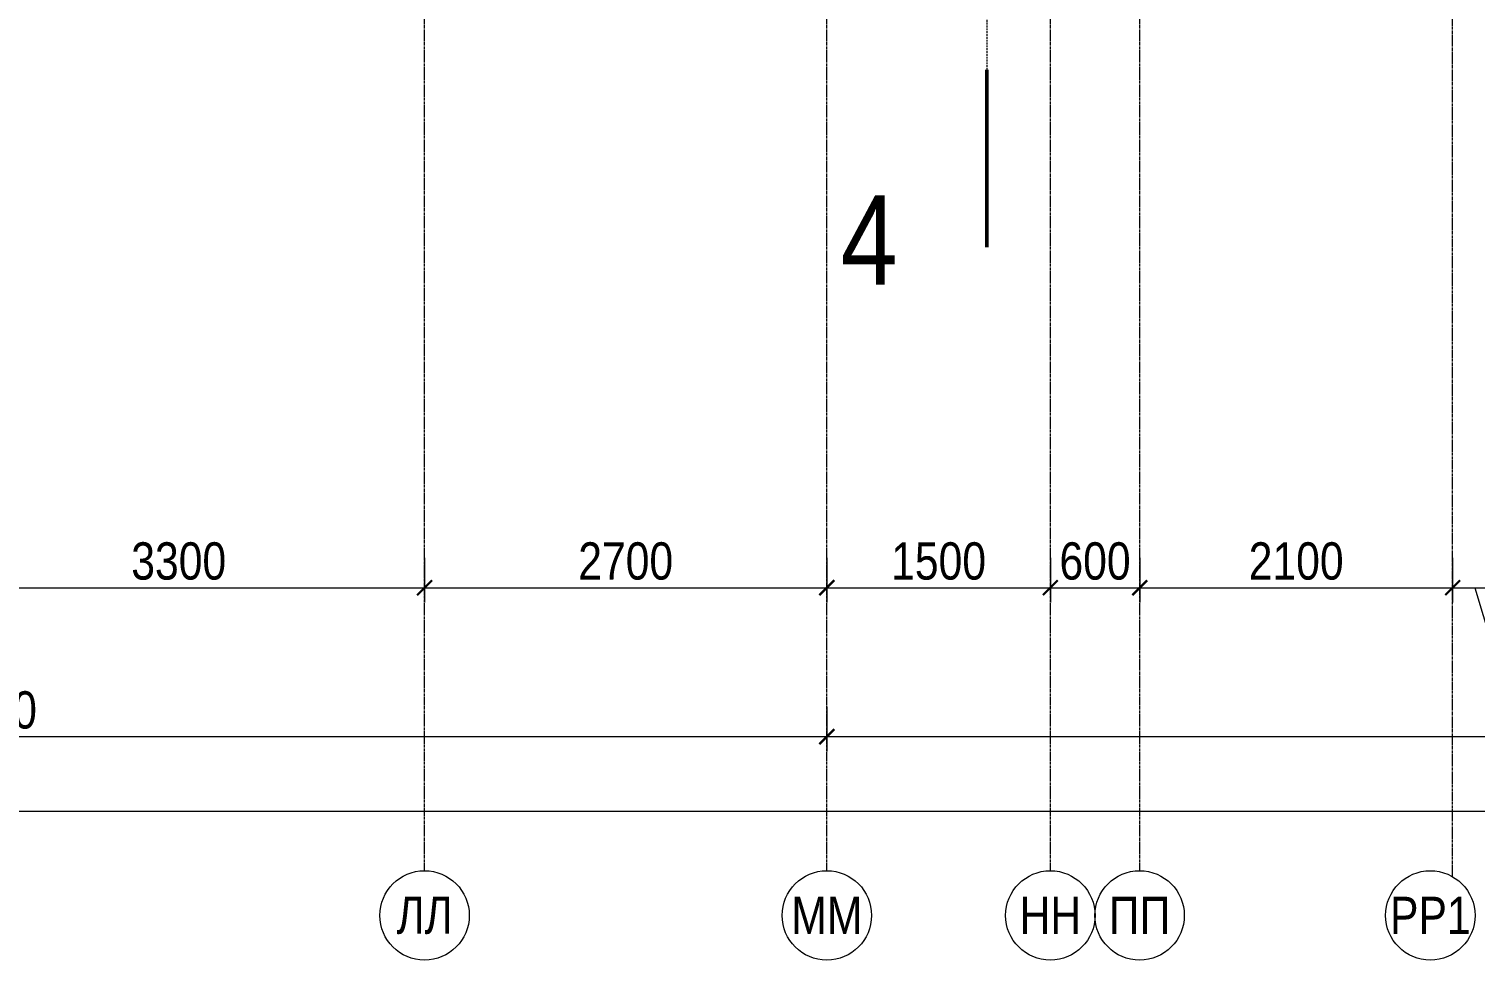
# Model space of a CAD drawing. Header units: millimetres. Extents: x -65509 to 912790, y 446 to 713294.
# Drawn here: x 206542 to 216248, y 288522 to 294773 of the extents above; entities that cross this region are included whole.
import ezdxf
from ezdxf.enums import TextEntityAlignment as Align

# ---------------------------------------------------------------- set-up
doc = ezdxf.new("R2010")
doc.units = ezdxf.units.MM
doc.linetypes.add('CENTER2', pattern=[28.575, 19.05, -3.175, 3.175, -3.175])
doc.linetypes.add('DASHED', pattern=[19.05, 12.7, -6.35])
doc.layers.get('Defpoints').update_dxf_attribs({"color": 250})
for name, color, linetype, lineweight in [('АР_Разрезы марка', 7, 'Continuous', 13), ('РД_Оси_100', 250, 'Continuous', 0), ('РД_Оси_размер', 250, 'Continuous', 0)]:
    doc.layers.add(name, color=color, linetype=linetype, lineweight=lineweight)
doc.styles.add('style1', font='ARIALN.TTF')
doc.styles.add('ккк', font='isocpeur.ttf', dxfattribs={"width": 0.85, "oblique": 15})
doc.dimstyles.new('Dim100_ареал', dxfattribs={"dimscale": 100, "dimtxt": 2.5, "dimasz": 1, "dimexe": 1, "dimexo": 1, "dimgap": 0.5, "dimtad": 1, "dimzin": 12, "dimdsep": 46, "dimtxsty": 'style1', "dimblk": 'ARCHTICK', "dimcen": 1, "dimdle": 1, "dimclrd": 256, "dimclre": 256, "dimaunit": 1, "dimadec": 0, "dimazin": 3, "dimtfac": 1, "dimtmove": 1, "dimatfit": 3, "dimldrblk": 'OPEN30', "dimfxl": 4, "dimfxlon": 1, "dimtolj": 1, "dimtzin": 0, "dimlwd": 9, "dimlwe": 9, "dimarcsym": 0})

# ---------------------------------------------------------------- blocks, each defined once
blk = doc.blocks.new('A-iden')
at = {"linetype": 'Continuous', "lineweight": 5}
blk.add_circle((0, -4), 3, dxfattribs=at)
at = {"color": 0, "linetype": 'Continuous', "lineweight": 20, "style": 'ккк', "width": 0.85}
blk.add_attdef('ID', text='', height=8, dxfattribs=at).set_placement((0.314, -3.853), align=Align.MIDDLE_CENTER)
blk = doc.blocks.new('_ArchTick')
at = {"color": 0, "linetype": 'ByBlock', "const_width": 0.15}
blk.add_lwpolyline([(-0.5, -0.5), (0.5, 0.5)], dxfattribs=at)
blk = doc.blocks.new('*D321')
at = {"layer": 'Defpoints', "color": 0, "transparency": 16777216}
for p in [(88500, -3255), (91800, -3255), (91800, -4255)]:
    blk.add_point(p, dxfattribs=at)
at = {"layer": 'РД_Оси_размер', "color": 0, "lineweight": 5, "transparency": 16777216}
for p, q in [((88500, -4055), (88500, -4355)), ((91800, -4055), (91800, -4355)), ((88400, -4255), (91900, -4255))]:
    blk.add_line(p, q, dxfattribs=at)
at = {"layer": 'РД_Оси_размер', "color": 0, "lineweight": 5, "transparency": 16777216, "xscale": 100, "yscale": 100, "zscale": 100, "rotation": 180}
blk.add_blockref('_ArchTick', (88500, -4255), dxfattribs=at)
at = {"layer": 'РД_Оси_размер', "color": 0, "lineweight": 5, "transparency": 16777216, "xscale": 100, "yscale": 100, "zscale": 100}
blk.add_blockref('_ArchTick', (91800, -4255), dxfattribs=at)
at = {"layer": 'РД_Оси_размер', "color": 0, "transparency": 16777216, "insert": (90150, -4077.4), "char_height": 250, "attachment_point": 5, "style": 'style1'}
blk.add_mtext('\\A1;3300', dxfattribs=at)
blk = doc.blocks.new('_Open30')
at = {"color": 0, "linetype": 'ByBlock', "lineweight": -2}
for p, q in [((-1, 0.268), (0, 0)), ((0, 0), (-1, -0.268)), ((0, 0), (-1, 0))]:
    blk.add_line(p, q, dxfattribs=at)
blk = doc.blocks.new('*D322')
at = {"layer": 'Defpoints', "color": 0, "transparency": 16777216}
for p in [(91800, -3255), (94500, -3255), (94500, -4255)]:
    blk.add_point(p, dxfattribs=at)
at = {"layer": 'РД_Оси_размер', "color": 0, "lineweight": 5, "transparency": 16777216}
for p, q in [((91800, -4055), (91800, -4355)), ((94500, -4055), (94500, -4355)), ((91700, -4255), (94600, -4255))]:
    blk.add_line(p, q, dxfattribs=at)
at = {"layer": 'РД_Оси_размер', "color": 0, "lineweight": 5, "transparency": 16777216, "xscale": 100, "yscale": 100, "zscale": 100, "rotation": 180}
blk.add_blockref('_ArchTick', (91800, -4255), dxfattribs=at)
at = {"layer": 'РД_Оси_размер', "color": 0, "lineweight": 5, "transparency": 16777216, "xscale": 100, "yscale": 100, "zscale": 100}
blk.add_blockref('_ArchTick', (94500, -4255), dxfattribs=at)
at = {"layer": 'РД_Оси_размер', "color": 0, "transparency": 16777216, "insert": (93150, -4077.4), "char_height": 250, "attachment_point": 5, "style": 'style1'}
blk.add_mtext('\\A1;2700', dxfattribs=at)
blk = doc.blocks.new('*D323')
at = {"layer": 'Defpoints', "color": 0, "transparency": 16777216}
for p in [(94500, -3255), (96000, -3255), (96000, -4255)]:
    blk.add_point(p, dxfattribs=at)
at = {"layer": 'РД_Оси_размер', "color": 0, "lineweight": 5, "transparency": 16777216}
for p, q in [((94500, -4055), (94500, -4355)), ((96000, -4055), (96000, -4355)), ((94400, -4255), (96100, -4255))]:
    blk.add_line(p, q, dxfattribs=at)
at = {"layer": 'РД_Оси_размер', "color": 0, "lineweight": 5, "transparency": 16777216, "xscale": 100, "yscale": 100, "zscale": 100, "rotation": 180}
blk.add_blockref('_ArchTick', (94500, -4255), dxfattribs=at)
at = {"layer": 'РД_Оси_размер', "color": 0, "lineweight": 5, "transparency": 16777216, "xscale": 100, "yscale": 100, "zscale": 100}
blk.add_blockref('_ArchTick', (96000, -4255), dxfattribs=at)
at = {"layer": 'РД_Оси_размер', "color": 0, "transparency": 16777216, "insert": (95250, -4077.4), "char_height": 250, "attachment_point": 5, "style": 'style1'}
blk.add_mtext('\\A1;1500', dxfattribs=at)
blk = doc.blocks.new('*D324')
at = {"layer": 'Defpoints', "color": 0, "transparency": 16777216}
for p in [(96000, -3255), (96600, -3255), (96600, -4255)]:
    blk.add_point(p, dxfattribs=at)
at = {"layer": 'РД_Оси_размер', "color": 0, "lineweight": 5, "transparency": 16777216}
for p, q in [((96000, -4055), (96000, -4355)), ((96600, -4055), (96600, -4355)), ((95900, -4255), (96700, -4255))]:
    blk.add_line(p, q, dxfattribs=at)
at = {"layer": 'РД_Оси_размер', "color": 0, "lineweight": 5, "transparency": 16777216, "xscale": 100, "yscale": 100, "zscale": 100, "rotation": 180}
blk.add_blockref('_ArchTick', (96000, -4255), dxfattribs=at)
at = {"layer": 'РД_Оси_размер', "color": 0, "lineweight": 5, "transparency": 16777216, "xscale": 100, "yscale": 100, "zscale": 100}
blk.add_blockref('_ArchTick', (96600, -4255), dxfattribs=at)
at = {"layer": 'РД_Оси_размер', "color": 0, "transparency": 16777216, "insert": (96300, -4077.4), "char_height": 250, "attachment_point": 5, "style": 'style1'}
blk.add_mtext('\\A1;600', dxfattribs=at)
blk = doc.blocks.new('*D325')
at = {"layer": 'Defpoints', "color": 0, "transparency": 16777216}
for p in [(96600, -3255), (98700, -3255), (98700, -4255)]:
    blk.add_point(p, dxfattribs=at)
at = {"layer": 'РД_Оси_размер', "color": 0, "lineweight": 5, "transparency": 16777216}
for p, q in [((96600, -4055), (96600, -4355)), ((98700, -4055), (98700, -4355)), ((96500, -4255), (98800, -4255))]:
    blk.add_line(p, q, dxfattribs=at)
at = {"layer": 'РД_Оси_размер', "color": 0, "lineweight": 5, "transparency": 16777216, "xscale": 100, "yscale": 100, "zscale": 100, "rotation": 180}
blk.add_blockref('_ArchTick', (96600, -4255), dxfattribs=at)
at = {"layer": 'РД_Оси_размер', "color": 0, "lineweight": 5, "transparency": 16777216, "xscale": 100, "yscale": 100, "zscale": 100}
blk.add_blockref('_ArchTick', (98700, -4255), dxfattribs=at)
at = {"layer": 'РД_Оси_размер', "color": 0, "transparency": 16777216, "insert": (97650, -4077.4), "char_height": 250, "attachment_point": 5, "style": 'style1'}
blk.add_mtext('\\A1;2100', dxfattribs=at)
blk = doc.blocks.new('*D326')
at = {"layer": 'Defpoints', "color": 0, "transparency": 16777216}
for p in [(98700, -3255), (99000, -3255), (99000, -4255)]:
    blk.add_point(p, dxfattribs=at)
at = {"layer": 'РД_Оси_размер', "color": 0, "lineweight": 5, "transparency": 16777216}
for p, q in [((98700, -4055), (98700, -4355)), ((99000, -4055), (99000, -4355)), ((98600, -4255), (99100, -4255)), ((98850, -4255), (99017.4, -4812.9)), ((99017.4, -4812.9), (99569.6, -4812.9))]:
    blk.add_line(p, q, dxfattribs=at)
at = {"layer": 'РД_Оси_размер', "color": 0, "lineweight": 5, "transparency": 16777216, "xscale": 100, "yscale": 100, "zscale": 100, "rotation": 180}
blk.add_blockref('_ArchTick', (98700, -4255), dxfattribs=at)
at = {"layer": 'РД_Оси_размер', "color": 0, "lineweight": 5, "transparency": 16777216, "xscale": 100, "yscale": 100, "zscale": 100}
blk.add_blockref('_ArchTick', (99000, -4255), dxfattribs=at)
at = {"layer": 'РД_Оси_размер', "color": 0, "transparency": 16777216, "insert": (99293.5, -4635.3), "char_height": 250, "attachment_point": 5, "style": 'style1'}
blk.add_mtext('\\A1;300', dxfattribs=at)
blk = doc.blocks.new('*D204')
at = {"layer": 'Defpoints', "color": 0, "transparency": 16777216}
for p in [(0, -3255), (114600, -3255), (114600, -5755)]:
    blk.add_point(p, dxfattribs=at)
at = {"layer": 'РД_Оси_размер', "color": 0, "lineweight": 5, "transparency": 16777216}
for p, q in [((0, -5555), (0, -5855)), ((114600, -5555), (114600, -5855)), ((-100, -5755), (114700, -5755))]:
    blk.add_line(p, q, dxfattribs=at)
at = {"layer": 'РД_Оси_размер', "color": 0, "lineweight": 5, "transparency": 16777216, "xscale": 100, "yscale": 100, "zscale": 100, "rotation": 180}
blk.add_blockref('_ArchTick', (0, -5755), dxfattribs=at)
at = {"layer": 'РД_Оси_размер', "color": 0, "lineweight": 5, "transparency": 16777216, "xscale": 100, "yscale": 100, "zscale": 100}
blk.add_blockref('_ArchTick', (114600, -5755), dxfattribs=at)
at = {"layer": 'РД_Оси_размер', "color": 0, "transparency": 16777216, "insert": (57300, -5577.4), "char_height": 250, "attachment_point": 5, "style": 'style1'}
blk.add_mtext('\\A1;114600', dxfattribs=at)
blk = doc.blocks.new('*D221')
at = {"layer": 'Defpoints', "color": 0, "transparency": 16777216}
for p in [(83100, -3255), (94500, -3255), (94500, -5255)]:
    blk.add_point(p, dxfattribs=at)
at = {"layer": 'РД_Оси_размер', "color": 0, "lineweight": 5, "transparency": 16777216}
for p, q in [((83100, -5055), (83100, -5355)), ((94500, -5055), (94500, -5355)), ((83000, -5255), (94600, -5255))]:
    blk.add_line(p, q, dxfattribs=at)
at = {"layer": 'РД_Оси_размер', "color": 0, "lineweight": 5, "transparency": 16777216, "xscale": 100, "yscale": 100, "zscale": 100, "rotation": 180}
blk.add_blockref('_ArchTick', (83100, -5255), dxfattribs=at)
at = {"layer": 'РД_Оси_размер', "color": 0, "lineweight": 5, "transparency": 16777216, "xscale": 100, "yscale": 100, "zscale": 100}
blk.add_blockref('_ArchTick', (94500, -5255), dxfattribs=at)
at = {"layer": 'РД_Оси_размер', "color": 0, "transparency": 16777216, "insert": (88800, -5077.4), "char_height": 250, "attachment_point": 5, "style": 'style1'}
blk.add_mtext('\\A1;11400', dxfattribs=at)
blk = doc.blocks.new('*D242')
at = {"layer": 'Defpoints', "color": 0, "transparency": 16777216}
for p in [(94500, -3255), (114600, -3255), (114600, -5255)]:
    blk.add_point(p, dxfattribs=at)
at = {"layer": 'РД_Оси_размер', "color": 0, "lineweight": 5, "transparency": 16777216}
for p, q in [((94500, -5055), (94500, -5355)), ((114600, -5055), (114600, -5355)), ((94400, -5255), (114700, -5255))]:
    blk.add_line(p, q, dxfattribs=at)
at = {"layer": 'РД_Оси_размер', "color": 0, "lineweight": 5, "transparency": 16777216, "xscale": 100, "yscale": 100, "zscale": 100, "rotation": 180}
blk.add_blockref('_ArchTick', (94500, -5255), dxfattribs=at)
at = {"layer": 'РД_Оси_размер', "color": 0, "lineweight": 5, "transparency": 16777216, "xscale": 100, "yscale": 100, "zscale": 100}
blk.add_blockref('_ArchTick', (114600, -5255), dxfattribs=at)
at = {"layer": 'РД_Оси_размер', "color": 0, "transparency": 16777216, "insert": (104550, -5077.4), "char_height": 250, "attachment_point": 5, "style": 'style1'}
blk.add_mtext('\\A1;20100', dxfattribs=at)
blk = doc.blocks.new('СОШ_2200_АР_ОСИ_М100_28.05.24')
at = {"layer": 'РД_Оси_100', "linetype": 'CENTER2'}
for p, q in [((91800, -6155), (91800, 139938.679)), ((94500, -6155), (94500, 139938.679)), ((96000, -6155), (96000, 139938.679))]:
    blk.add_line(p, q, dxfattribs=at)
for points in [[(96600, -6155), (96600, 139938.679)], [(98700, -6194.98), (98700, 139538.679), (98550, 139938.679)]]:
    blk.add_lwpolyline(points, dxfattribs=at)
at = {"layer": 'РД_Оси_100', "color": 0}
ref = blk.add_blockref('A-iden', (91800, -6054.999), dxfattribs=dict(at, xscale=100, yscale=100, zscale=100))
ref.add_attrib('ID', 'ЛЛ', dxfattribs={"layer": '0', "linetype": 'Continuous', "height": 250, "style": 'style1'}).set_placement((91800, -6454.999), align=Align.MIDDLE)
ref = blk.add_blockref('A-iden', (94500, -6054.999), dxfattribs=dict(at, xscale=100, yscale=100, zscale=100))
ref.add_attrib('ID', 'ММ', dxfattribs={"layer": '0', "linetype": 'Continuous', "height": 250, "style": 'style1'}).set_placement((94500, -6454.999), align=Align.MIDDLE)
ref = blk.add_blockref('A-iden', (96000, -6054.999), dxfattribs=dict(at, xscale=100, yscale=100, zscale=100))
ref.add_attrib('ID', 'НН', dxfattribs={"layer": '0', "linetype": 'Continuous', "height": 250, "style": 'style1'}).set_placement((96000, -6454.999), align=Align.MIDDLE)
ref = blk.add_blockref('A-iden', (96599.266, -6054.999), dxfattribs=dict(at, xscale=100, yscale=100, zscale=100))
ref.add_attrib('ID', 'ПП', dxfattribs={"layer": '0', "linetype": 'Continuous', "height": 250, "style": 'style1'}).set_placement((96599.266, -6454.999), align=Align.MIDDLE)
ref = blk.add_blockref('A-iden', (98550.367, -6054.999), dxfattribs=dict(at, xscale=100, yscale=100, zscale=100))
ref.add_attrib('ID', 'РР1', dxfattribs={"layer": '0', "linetype": 'Continuous', "height": 250, "style": 'style1'}).set_placement((98550.367, -6454.999), align=Align.MIDDLE)
at = {"layer": 'РД_Оси_размер'}
for base, p1, p2, picture, middle in [((114600, -5755), (0, -3255), (114600, -3255), '*D204', (57300, -5577.357)), ((94500, -5255), (83100, -3255), (94500, -3255), '*D221', (88800, -5077.357)), ((91800, -4255), (88500, -3255), (91800, -3255), '*D321', (90150, -4077.357)), ((94500, -4255), (91800, -3255), (94500, -3255), '*D322', (93150, -4077.357)), ((96000, -4255), (94500, -3255), (96000, -3255), '*D323', (95250, -4077.357)), ((114600, -5255), (94500, -3255), (114600, -3255), '*D242', (104550, -5077.357)), ((96600, -4255), (96000, -3255), (96600, -3255), '*D324', (96300, -4077.357)), ((98700, -4255), (96600, -3255), (98700, -3255), '*D325', (97650, -4077.357)), ((99000, -4255), (98700, -3255), (99000, -3255), '*D326', (99067.379, -4635.286))]:
    dim = blk.add_linear_dim(base=base, p1=p1, p2=p2, dimstyle='Dim100_ареал', dxfattribs=at)
    dim.commit()
    dim.dimension.update_dxf_attribs({"geometry": picture, "text_midpoint": middle})

msp = doc.modelspace()

# ---------------------------------------------------------------- linework, layer by layer
at = {"layer": 'АР_Разрезы марка', "linetype": 'DASHED', "lineweight": 0}
msp.add_lwpolyline([(214984.238, 432881.126), (214984.238, 395913.3), (212971.267, 395913.3), (212971.267, 293307.049)], dxfattribs=at)
at = {"layer": 'АР_Разрезы марка', "lineweight": 50}
msp.add_lwpolyline([(212971.267, 294497.7), (212971.267, 293307.049)], dxfattribs=at)
at = {"layer": 'АР_Разрезы марка'}
msp.add_lwpolyline([(212971.267, 293902.375, 0, 200, 0), (212526.999, 293902.375, 0, 0, 0), (211697.438, 293902.375, 0, 0, 0)], format="xyseb", dxfattribs=at)

# ---------------------------------------------------------------- block references
at = {"layer": 'РД_Оси_100'}
msp.add_blockref('СОШ_2200_АР_ОСИ_М100_28.05.24', (117397.159, 295276.733), dxfattribs=at)

# ---------------------------------------------------------------- texts
at = {"layer": 'АР_Разрезы марка', "color": 7, "insert": (212180.344, 293355.94), "char_height": 600, "width": 1999.94, "attachment_point": 5, "style": 'style1'}
msp.add_mtext('4', dxfattribs=at)

doc.saveas('drawing.dxf')
